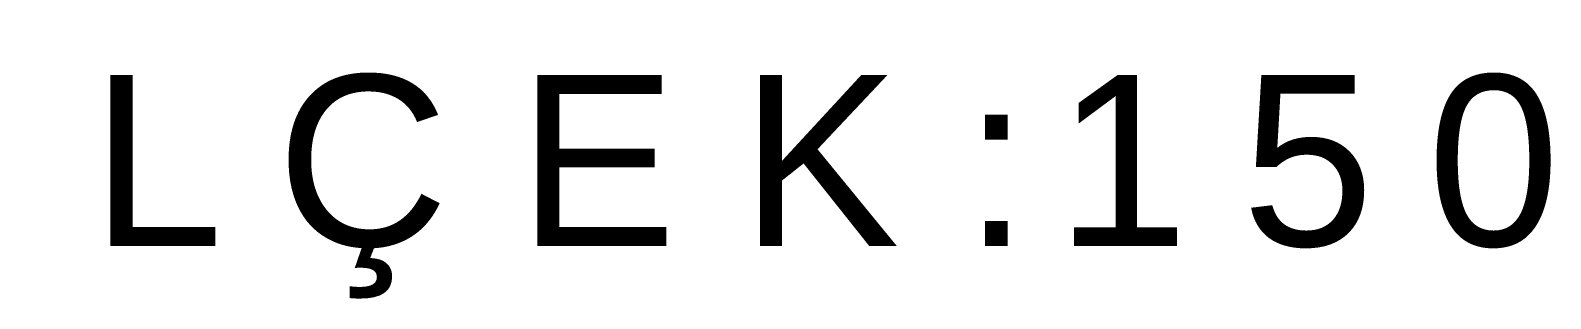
# Model space of a CAD drawing. Header units: millimetres. Extents: x -2729 to 15248, y -12439 to 5292.
# Drawn here: x 10262 to 10885, y -12179 to -12069 of the extents above; entities that cross this region are included whole.
import ezdxf

# ---------------------------------------------------------------- set-up
doc = ezdxf.new("R2010")
doc.units = ezdxf.units.MM
doc.styles.add('YAZI01', font='SIMPLXTW.SHX', dxfattribs={"width": 0.6})

msp = doc.modelspace()

# ---------------------------------------------------------------- texts
at = {"insert": (8978.19374384898, -12087.07104069196), "char_height": 70, "width": 12034.18281051643, "attachment_point": 1, "style": 'YAZI01'}
msp.add_mtext('{\\fArial|b0|i0|c0|p34;\\W1;\\T1.4;YERLEŞ\\fArial|b0|i0|c162|p34;İM \\fArial|b0|i0|c0|p34;PLANI  ÖLÇEK:\\fArial|b0|i0|c162|p34;150}', dxfattribs=at)

doc.saveas('drawing.dxf')
